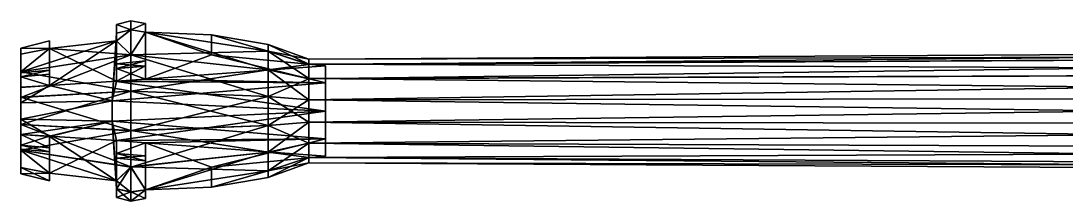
# Model space of a CAD drawing. Extents: x -192 to 185, y -71 to 71.
# Drawn here: x -191.7 to -109.4, y -6.9 to 7.3 of the extents above; entities that cross this region are included whole.
import ezdxf

# ---------------------------------------------------------------- set-up
doc = ezdxf.new("R2010")
doc.units = 0
doc.layers.add('Fezulaj', color=9, linetype='CONTINUOUS')

msp = doc.modelspace()

# ---------------------------------------------------------------- linework, layer by layer
at = {"layer": 'Fezulaj', "color": 9}
for points in [[(-184.125, 6.968755, 92.624992), (-183, 7.250005, 92.624992), (-183, 6.54688, 95.703117)], [(-183, 6.54688, 89.546867), (-183, 7.250005, 92.624992), (-184.125, 6.968755, 92.624992)], [(-183, 6.54688, 95.703117), (-184.125, 6.29688, 95.578117), (-184.125, 6.968755, 92.624992)], [(-184.125, 6.968755, 92.624992), (-184.125, 6.29688, 89.656242), (-183, 6.54688, 89.546867)], [(-184.125, 6.968755, 92.624992), (-184.125, 3.89063, 92.624992), (-184.125, 3.51563, 90.999992)], [(-184.125, 6.968755, 92.624992), (-184.125, 3.51563, 90.999992), (-184.125, 2.51563, 89.734367)], [(-184.125, 6.968755, 92.624992), (-184.125, 2.51563, 89.734367), (-184.125, 6.29688, 89.656242)], [(-184.125, 6.29688, 95.578117), (-184.125, 3.89063, 92.624992), (-184.125, 6.968755, 92.624992)], [(-183, 6.54688, 95.703117), (-183, 7.250005, 92.624992), (-181.859375, 7.062505, 92.624992)], [(-181.859375, 7.062505, 92.624992), (-183, 7.250005, 92.624992), (-183, 6.54688, 89.546867)], [(-181.859375, 7.062505, 92.624992), (-181.859375, 6.375005, 95.624992), (-183, 6.54688, 95.703117)], [(-183, 6.54688, 89.546867), (-181.859375, 6.375005, 89.609367), (-181.859375, 7.062505, 92.624992)], [(-181.859375, 6.375005, 89.609367), (-181.859375, 4.10938, 92.624992), (-181.859375, 7.062505, 92.624992)], [(-181.859375, 4.10938, 92.624992), (-181.859375, 6.375005, 95.624992), (-181.859375, 7.062505, 92.624992)], [(-184.125, 5.687505, 96.359367), (-184.46875, 0.968755, 96.234367), (-184.125, 6.29688, 95.578117)], [(-184.125, 6.29688, 95.578117), (-184.46875, 0.968755, 96.234367), (-184.125, 2.500005, 95.499992)], [(-184.125, 5.687505, 88.874992), (-183, 4.57813, 87.062492), (-183, 6.54688, 89.546867)], [(-183, 6.54688, 89.546867), (-184.125, 6.29688, 89.656242), (-184.125, 5.687505, 88.874992)], [(-183, 6.54688, 95.703117), (-183, 4.57813, 98.171867), (-184.125, 5.687505, 96.359367)], [(-184.125, 5.687505, 96.359367), (-184.125, 6.29688, 95.578117), (-183, 6.54688, 95.703117)], [(-184.125, 6.29688, 89.656242), (-184.125, 2.51563, 89.734367), (-184.125, 5.687505, 88.874992)], [(-184.125, 6.29688, 95.578117), (-184.125, 2.500005, 95.499992), (-184.125, 3.51563, 94.234367)], [(-184.125, 6.29688, 95.578117), (-184.125, 3.51563, 94.234367), (-184.125, 3.89063, 92.624992)], [(-181.859375, 6.375005, 95.624992), (-183, 4.57813, 98.171867), (-183, 6.54688, 95.703117)], [(-181.859375, 6.375005, 89.609367), (-183, 6.54688, 89.546867), (-183, 4.57813, 87.062492)], [(-172.1875, 4.89063, 90.343742), (-181.859375, 6.375005, 89.609367), (-183, 4.57813, 87.062492)], [(-172.1875, 3.42188, 96.718742), (-183, 4.57813, 98.171867), (-181.859375, 6.375005, 95.624992)], [(-172.1875, 4.875005, 94.890617), (-181.859375, 6.375005, 95.624992), (-176.65625, 6.17188, 92.624992)], [(-176.65625, 6.17188, 92.624992), (-181.859375, 6.375005, 89.609367), (-172.1875, 4.89063, 90.343742)], [(-181.859375, 6.375005, 95.624992), (-172.1875, 4.875005, 94.890617), (-172.1875, 3.42188, 96.718742)], [(-176.65625, 4.593755, 92.624992), (-181.859375, 2.687505, 89.609367), (-181.859375, 6.375005, 89.609367)], [(-181.859375, 6.375005, 89.609367), (-176.65625, 6.17188, 92.624992), (-176.65625, 4.593755, 92.624992)], [(-181.859375, 6.375005, 95.624992), (-181.859375, 2.687505, 95.624992), (-176.65625, 4.593755, 92.624992)], [(-176.65625, 4.593755, 92.624992), (-176.65625, 6.17188, 92.624992), (-181.859375, 6.375005, 95.624992)], [(-181.859375, 6.375005, 89.609367), (-181.859375, 2.687505, 89.609367), (-181.859375, 3.718755, 90.906242)], [(-181.859375, 6.375005, 89.609367), (-181.859375, 3.718755, 90.906242), (-181.859375, 4.10938, 92.624992)], [(-181.859375, 3.70313, 94.328117), (-181.859375, 2.687505, 95.624992), (-181.859375, 6.375005, 95.624992)], [(-181.859375, 4.10938, 92.624992), (-181.859375, 3.70313, 94.328117), (-181.859375, 6.375005, 95.624992)], [(-172.1875, 4.89063, 90.343742), (-172.1875, 5.406255, 92.624992), (-176.65625, 6.17188, 92.624992)], [(-176.65625, 6.17188, 92.624992), (-172.1875, 5.406255, 92.624992), (-172.1875, 4.875005, 94.890617)], [(-189.40625, 5.07813, 90.140617), (-189.40625, 5.687505, 92.624992), (-191.65625, 5.125005, 92.624992)], [(-191.65625, 5.125005, 92.624992), (-189.40625, 5.687505, 92.624992), (-189.40625, 5.07813, 95.093742)], [(-191.65625, 3.250005, 88.734367), (-183, 4.57813, 87.062492), (-184.125, 5.687505, 88.874992)], [(-184.125, 5.687505, 88.874992), (-189.40625, 5.07813, 90.140617), (-191.65625, 3.250005, 88.734367)], [(-191.65625, 2.875005, 93.937492), (-191.65625, 3.17188, 92.624992), (-191.65625, 5.125005, 92.624992)], [(-191.65625, 5.125005, 92.624992), (-191.65625, 4.64063, 94.781242), (-191.65625, 2.875005, 93.937492)], [(-191.65625, 4.64063, 90.453117), (-191.65625, 5.125005, 92.624992), (-191.65625, 3.17188, 92.624992)], [(-191.65625, 5.125005, 92.624992), (-191.65625, 4.64063, 90.453117), (-189.40625, 5.07813, 90.140617)], [(-189.40625, 5.07813, 95.093742), (-191.65625, 4.64063, 94.781242), (-191.65625, 5.125005, 92.624992)], [(-189.40625, 5.07813, 95.093742), (-191.65625, 3.250005, 96.515617), (-191.65625, 4.64063, 94.781242)], [(-183, 4.57813, 98.171867), (-191.65625, 3.250005, 96.515617), (-189.40625, 5.07813, 95.093742)], [(-191.65625, 4.64063, 90.453117), (-191.65625, 3.250005, 88.734367), (-189.40625, 5.07813, 90.140617)], [(-189.40625, 5.07813, 95.093742), (-184.125, 5.687505, 96.359367), (-183, 4.57813, 98.171867)], [(-189.40625, 5.07813, 95.093742), (-189.40625, 5.687505, 92.624992), (-189.40625, 3.39063, 92.624992)], [(-189.40625, 5.687505, 92.624992), (-189.40625, 5.07813, 90.140617), (-189.40625, 2.17188, 90.093742)], [(-189.40625, 5.687505, 92.624992), (-189.40625, 2.17188, 90.093742), (-189.40625, 3.07813, 91.218742)], [(-189.40625, 5.687505, 92.624992), (-189.40625, 3.07813, 91.218742), (-189.40625, 3.39063, 92.624992)], [(-189.40625, 5.07813, 90.140617), (-184.125, 5.687505, 88.874992), (-184.125, 2.51563, 89.734367)], [(-184.125, 5.687505, 96.359367), (-189.40625, 5.07813, 95.093742), (-189.40625, 2.17188, 95.156242)], [(-189.40625, 2.17188, 95.156242), (-184.46875, 0.968755, 96.234367), (-184.125, 5.687505, 96.359367)], [(-189.40625, 5.07813, 95.093742), (-189.40625, 3.39063, 92.624992), (-189.40625, 3.07813, 94.031242)], [(-189.40625, 5.07813, 95.093742), (-189.40625, 3.07813, 94.031242), (-189.40625, 2.17188, 95.156242)], [(-184.125, 2.51563, 89.734367), (-189.40625, 2.17188, 90.093742), (-189.40625, 5.07813, 90.140617)], [(-172.1875, 4.875005, 94.890617), (-172.1875, 5.406255, 92.624992), (-169, 4.250004, 92.624992)], [(-172.1875, 5.406255, 92.624992), (-172.1875, 4.89063, 90.343742), (-169, 3.85938, 90.843742)], [(-169, 3.85938, 90.843742), (-169, 4.250004, 92.624992), (-172.1875, 5.406255, 92.624992)], [(-169, 3.843755, 94.406242), (-169, 4.250004, 92.624992), (-27.359377, 5.093751, 92.625)], [(-27.359377, 5.093751, 92.625), (-27.359377, 4.593751, 94.765625), (-169, 3.843755, 94.406242)], [(-27.359377, 4.593751, 90.484375), (-27.359377, 5.093751, 92.625), (-169, 4.250004, 92.624992)], [(-191.65625, 2.031255, 94.984367), (-191.65625, 2.875005, 93.937492), (-191.65625, 4.64063, 94.781242)], [(-191.65625, 4.64063, 94.781242), (-191.65625, 3.250005, 96.515617), (-191.65625, 2.031255, 94.984367)], [(-191.65625, 3.250005, 88.734367), (-191.65625, 4.64063, 90.453117), (-191.65625, 2.875005, 91.312492)], [(-191.65625, 3.17188, 92.624992), (-191.65625, 2.875005, 91.312492), (-191.65625, 4.64063, 90.453117)], [(-191.65625, 1.250005, 97.468742), (-191.65625, 3.250005, 96.515617), (-183, 4.57813, 98.171867)], [(-183, 4.57813, 98.171867), (-183, 1.73438, 99.531242), (-191.65625, 1.250005, 97.468742)], [(-183, 1.73438, 85.703117), (-183, 4.57813, 87.062492), (-191.65625, 3.250005, 88.734367)], [(-183, 4.57813, 87.062492), (-172.1875, 3.42188, 88.515617), (-172.1875, 4.89063, 90.343742)], [(-183, 1.73438, 99.531242), (-183, 4.57813, 98.171867), (-172.1875, 3.42188, 96.718742)], [(-183, 4.57813, 87.062492), (-183, 1.73438, 85.703117), (-172.1875, 1.32813, 87.499992)], [(-172.1875, 1.32813, 87.499992), (-172.1875, 3.42188, 88.515617), (-183, 4.57813, 87.062492)], [(-167.6875, 3.73438, 92.624992), (-176.65625, 4.593755, 92.624992), (-181.859375, 2.687505, 95.624992)], [(-167.6875, 2.39063, 89.812492), (-181.859375, 2.687505, 89.609367), (-176.65625, 4.593755, 92.624992)], [(-176.65625, 4.593755, 92.624992), (-167.6875, 3.73438, 92.624992), (-167.6875, 2.39063, 89.812492)], [(-172.1875, 4.89063, 90.343742), (-172.1875, 3.42188, 88.515617), (-169, 2.718755, 89.406242)], [(-169, 2.718755, 89.406242), (-169, 3.85938, 90.843742), (-172.1875, 4.89063, 90.343742)], [(-169, 4.250004, 92.624992), (-169, 3.843755, 94.406242), (-172.1875, 4.875005, 94.890617)], [(-172.1875, 3.42188, 96.718742), (-172.1875, 4.875005, 94.890617), (-169, 3.843755, 94.406242)], [(-169, 2.70313, 95.828117), (-169, 3.843755, 94.406242), (-27.359377, 4.593751, 94.765625)], [(-27.359377, 4.593751, 94.765625), (-27.359377, 3.234376, 96.484375), (-169, 2.70313, 95.828117)], [(-27.359377, 3.234376, 88.765625), (-27.359377, 4.593751, 90.484375), (-169, 3.85938, 90.843742)], [(-169, 4.250004, 92.624992), (-169, 3.85938, 90.843742), (-27.359377, 4.593751, 90.484375)], [(-189.40625, 3.39063, 92.624992), (-189.40625, 3.07813, 91.218742), (-191.65625, 2.875005, 91.312492)], [(-191.65625, 2.875005, 91.312492), (-191.65625, 3.17188, 92.624992), (-189.40625, 3.39063, 92.624992)], [(-191.65625, 2.875005, 93.937492), (-189.40625, 3.07813, 94.031242), (-189.40625, 3.39063, 92.624992)], [(-189.40625, 3.39063, 92.624992), (-191.65625, 3.17188, 92.624992), (-191.65625, 2.875005, 93.937492)], [(-181.859375, 3.70313, 94.328117), (-181.859375, 4.10938, 92.624992), (-184.125, 3.89063, 92.624992)], [(-181.859375, 4.10938, 92.624992), (-181.859375, 3.718755, 90.906242), (-184.125, 3.51563, 90.999992)], [(-184.125, 3.51563, 90.999992), (-184.125, 3.89063, 92.624992), (-181.859375, 4.10938, 92.624992)], [(-184.125, 3.89063, 92.624992), (-184.125, 3.51563, 94.234367), (-181.859375, 3.70313, 94.328117)], [(-181.859375, 3.718755, 90.906242), (-181.859375, 2.687505, 89.609367), (-184.125, 2.51563, 89.734367)], [(-184.125, 2.51563, 89.734367), (-184.125, 3.51563, 90.999992), (-181.859375, 3.718755, 90.906242)], [(-181.859375, 2.687505, 95.624992), (-181.859375, 3.70313, 94.328117), (-184.125, 3.51563, 94.234367)], [(-184.125, 3.51563, 94.234367), (-184.125, 2.500005, 95.499992), (-181.859375, 2.687505, 95.624992)], [(-172.1875, 3.42188, 96.718742), (-172.1875, 1.312505, 97.734367), (-183, 1.73438, 99.531242)], [(-181.859375, 2.687505, 95.624992), (-167.6875, 2.39063, 95.421867), (-167.6875, 3.73438, 92.624992)], [(-169, 3.843755, 94.406242), (-169, 2.70313, 95.828117), (-172.1875, 3.42188, 96.718742)], [(-172.1875, 1.312505, 97.734367), (-172.1875, 3.42188, 96.718742), (-169, 2.70313, 95.828117)], [(-172.1875, 3.42188, 88.515617), (-172.1875, 1.32813, 87.499992), (-169, 1.062505, 88.609367)], [(-169, 1.062505, 88.609367), (-169, 2.718755, 89.406242), (-172.1875, 3.42188, 88.515617)], [(-169, 3.85938, 90.843742), (-169, 2.718755, 89.406242), (-27.359377, 3.234376, 88.765625)], [(-167.6875, 0.156255, 89.124992), (-167.6875, 2.39063, 89.812492), (-167.6875, 3.73438, 92.624992)], [(-167.6875, 3.73438, 92.624992), (-167.6875, 2.39063, 95.421867), (-167.6875, 0.156255, 96.109367)], [(-167.6875, 3.73438, 92.624992), (-167.6875, 0.156255, 96.109367), (-167.6875, -3.35937, 92.609367)], [(-167.6875, 0.156255, 89.124992), (-167.6875, 3.73438, 92.624992), (-167.6875, -3.35937, 92.609367)], [(-191.65625, 3.250005, 88.734367), (-191.65625, 1.26563, 87.765617), (-183, 1.73438, 85.703117)], [(-191.65625, 0.82813, 95.562492), (-191.65625, 2.031255, 94.984367), (-191.65625, 3.250005, 96.515617)], [(-191.65625, 3.250005, 96.515617), (-191.65625, 1.250005, 97.468742), (-191.65625, 0.82813, 95.562492)], [(-191.65625, 1.26563, 87.765617), (-191.65625, 3.250005, 88.734367), (-191.65625, 2.04688, 90.249992)], [(-191.65625, 2.875005, 91.312492), (-191.65625, 2.04688, 90.249992), (-191.65625, 3.250005, 88.734367)], [(-191.65625, 2.875005, 91.312492), (-189.40625, 3.07813, 91.218742), (-189.40625, 2.17188, 90.093742)], [(-189.40625, 2.17188, 95.156242), (-189.40625, 3.07813, 94.031242), (-191.65625, 2.875005, 93.937492)], [(-189.40625, 2.17188, 90.093742), (-191.65625, 2.04688, 90.249992), (-191.65625, 2.875005, 91.312492)], [(-191.65625, 2.875005, 93.937492), (-191.65625, 2.031255, 94.984367), (-189.40625, 2.17188, 95.156242)], [(-184.125, 2.51563, 89.734367), (-184.484375, 0.98438, 88.999992), (-189.40625, 2.17188, 90.093742)], [(-184.484375, 0.98438, 88.999992), (-184.125, 2.51563, 89.734367), (-167.6875, 2.39063, 89.812492)], [(-184.125, 2.500005, 95.499992), (-184.46875, 0.968755, 96.234367), (-167.6875, 0.156255, 96.109367)], [(-181.859375, 2.687505, 89.609367), (-167.6875, 2.39063, 89.812492), (-184.125, 2.51563, 89.734367)], [(-184.125, 2.500005, 95.499992), (-167.6875, 2.39063, 95.421867), (-181.859375, 2.687505, 95.624992)], [(-167.6875, 0.156255, 96.109367), (-167.6875, 2.39063, 95.421867), (-184.125, 2.500005, 95.499992)], [(-169, 2.70313, 95.828117), (-169, 1.062505, 96.624992), (-172.1875, 1.312505, 97.734367)], [(-169, 1.062505, 96.624992), (-169, 2.70313, 95.828117), (-27.359377, 3.234376, 96.484375)], [(-27.359377, 3.234376, 96.484375), (-27.359377, 1.250001, 97.421875), (-169, 1.062505, 96.624992)], [(-27.359377, 1.250001, 87.8125), (-27.359377, 3.234376, 88.765625), (-169, 2.718755, 89.406242)], [(-169, 2.718755, 89.406242), (-169, 1.062505, 88.609367), (-27.359377, 1.250001, 87.8125)], [(-189.40625, 2.17188, 95.156242), (-191.65625, 2.031255, 94.984367), (-191.65625, 0.82813, 95.562492)], [(-191.65625, 0.82813, 95.562492), (-184.46875, 0.968755, 96.234367), (-189.40625, 2.17188, 95.156242)], [(-189.40625, 2.17188, 90.093742), (-191.65625, 0.82813, 89.671867), (-191.65625, 2.04688, 90.249992)], [(-189.40625, 2.17188, 90.093742), (-184.484375, 0.98438, 88.999992), (-191.65625, 0.82813, 89.671867)], [(-191.65625, 2.04688, 90.249992), (-191.65625, 0.82813, 89.671867), (-191.65625, 1.26563, 87.765617)], [(-191.65625, -0.89062, 97.468742), (-191.65625, 1.250005, 97.468742), (-183, 1.73438, 99.531242)], [(-183, 1.73438, 99.531242), (-183, -1.374995, 99.531242), (-191.65625, -0.89062, 97.468742)], [(-183, -1.35937, 85.687492), (-183, 1.73438, 85.703117), (-191.65625, 1.26563, 87.765617)], [(-167.6875, 2.39063, 89.812492), (-167.6875, 0.156255, 89.124992), (-184.484375, 0.98438, 88.999992)], [(-183, -1.374995, 99.531242), (-183, 1.73438, 99.531242), (-172.1875, 1.312505, 97.734367)], [(-183, 1.73438, 85.703117), (-183, -1.35937, 85.687492), (-172.1875, -0.95312, 87.499992)], [(-172.1875, -0.95312, 87.499992), (-172.1875, 1.32813, 87.499992), (-183, 1.73438, 85.703117)], [(-191.65625, 1.26563, 87.765617), (-191.65625, -0.89062, 87.765617), (-183, -1.35937, 85.687492)], [(-191.65625, -0.89062, 87.765617), (-191.65625, 1.26563, 87.765617), (-191.65625, 0.82813, 89.671867)], [(-191.65625, -0.45312, 95.562492), (-191.65625, 0.82813, 95.562492), (-191.65625, 1.250005, 97.468742)], [(-191.65625, 1.250005, 97.468742), (-191.65625, -0.89062, 97.468742), (-191.65625, -0.45312, 95.562492)], [(-184.484375, 0.98438, 88.999992), (-184.484375, -0.60937, 88.999992), (-191.65625, -0.45312, 89.671867)], [(-191.65625, -0.45312, 89.671867), (-191.65625, 0.82813, 89.671867), (-184.484375, 0.98438, 88.999992)], [(-191.65625, -0.45312, 95.562492), (-184.46875, -0.60937, 96.234367), (-184.46875, 0.968755, 96.234367)], [(-184.46875, 0.968755, 96.234367), (-191.65625, 0.82813, 95.562492), (-191.65625, -0.45312, 95.562492)], [(-191.65625, 0.82813, 89.671867), (-191.65625, -0.45312, 89.671867), (-191.65625, -0.89062, 87.765617)], [(-184.484375, -0.60937, 88.999992), (-184.484375, 0.98438, 88.999992), (-167.6875, 0.156255, 89.124992)], [(-184.46875, 0.968755, 96.234367), (-184.46875, -0.60937, 96.234367), (-167.6875, 0.156255, 96.109367)], [(-172.1875, 1.312505, 97.734367), (-172.1875, -0.95312, 97.734367), (-183, -1.374995, 99.531242)], [(-172.1875, 1.32813, 87.499992), (-172.1875, -0.95312, 87.499992), (-169, -0.70312, 88.609367)], [(-169, -0.70312, 88.609367), (-169, 1.062505, 88.609367), (-172.1875, 1.32813, 87.499992)], [(-172.1875, -0.95312, 97.734367), (-172.1875, 1.312505, 97.734367), (-169, 1.062505, 96.624992)], [(-169, 1.062505, 96.624992), (-169, -0.70312, 96.624992), (-172.1875, -0.95312, 97.734367)], [(-169, -0.70312, 96.624992), (-169, 1.062505, 96.624992), (-27.359377, 1.250001, 97.421875)], [(-27.359377, 1.250001, 97.421875), (-27.359377, -0.890624, 97.421875), (-169, -0.70312, 96.624992)], [(-27.359377, -0.874999, 87.796875), (-27.359377, 1.250001, 87.8125), (-169, 1.062505, 88.609367)], [(-169, 1.062505, 88.609367), (-169, -0.70312, 88.609367), (-27.359377, -0.874999, 87.796875)], [(-184.125, -2.14062, 89.718742), (-184.484375, -0.60937, 88.999992), (-167.6875, 0.156255, 89.124992)], [(-167.6875, -2.01562, 95.421867), (-167.6875, 0.156255, 96.109367), (-184.46875, -0.60937, 96.234367)], [(-167.6875, 0.156255, 89.124992), (-167.6875, -2.01562, 89.812492), (-184.125, -2.14062, 89.718742)], [(-167.6875, 0.156255, 96.109367), (-167.6875, -2.01562, 95.421867), (-167.6875, -3.35937, 92.609367)], [(-167.6875, 0.156255, 89.124992), (-167.6875, -3.35937, 92.609367), (-167.6875, -2.01562, 89.812492)], [(-191.65625, -1.67187, 94.984367), (-191.65625, -0.45312, 95.562492), (-191.65625, -0.89062, 97.468742)], [(-191.65625, -0.45312, 89.671867), (-191.65625, -1.67187, 90.249992), (-191.65625, -2.89062, 88.718742)], [(-191.65625, -2.89062, 88.718742), (-191.65625, -0.89062, 87.765617), (-191.65625, -0.45312, 89.671867)], [(-184.46875, -0.60937, 96.234367), (-191.65625, -0.45312, 95.562492), (-191.65625, -1.67187, 94.984367)], [(-189.40625, -1.79687, 90.078117), (-191.65625, -0.45312, 89.671867), (-184.484375, -0.60937, 88.999992)], [(-191.65625, -1.67187, 90.249992), (-191.65625, -0.45312, 89.671867), (-189.40625, -1.79687, 90.078117)], [(-191.65625, -1.67187, 94.984367), (-189.40625, -1.812495, 95.140617), (-184.46875, -0.60937, 96.234367)], [(-184.125, -2.14062, 89.718742), (-189.40625, -1.79687, 90.078117), (-184.484375, -0.60937, 88.999992)], [(-184.125, -5.312495, 96.343742), (-184.46875, -0.60937, 96.234367), (-189.40625, -1.812495, 95.140617)], [(-184.46875, -0.60937, 96.234367), (-184.125, -2.14062, 95.499992), (-167.6875, -2.01562, 95.421867)], [(-184.125, -5.312495, 96.343742), (-184.125, -5.937495, 95.578117), (-184.46875, -0.60937, 96.234367)], [(-184.125, -5.937495, 95.578117), (-184.125, -2.14062, 95.499992), (-184.46875, -0.60937, 96.234367)], [(-172.1875, -3.062495, 96.718742), (-172.1875, -0.95312, 97.734367), (-169, -0.70312, 96.624992)], [(-169, -0.70312, 96.624992), (-169, -2.343745, 95.828117), (-172.1875, -3.062495, 96.718742)], [(-169, -2.343745, 89.406242), (-169, -0.70312, 88.609367), (-172.1875, -0.95312, 87.499992)], [(-169, -2.343745, 95.828117), (-169, -0.70312, 96.624992), (-27.359377, -0.890624, 97.421875)], [(-169, -0.70312, 88.609367), (-169, -2.343745, 89.406242), (-27.359377, -2.859374, 88.75)], [(-27.359377, -2.859374, 88.75), (-27.359377, -0.874999, 87.796875), (-169, -0.70312, 88.609367)], [(-191.65625, -2.89062, 96.499992), (-191.65625, -0.89062, 97.468742), (-183, -1.374995, 99.531242)], [(-191.65625, -0.89062, 87.765617), (-191.65625, -2.89062, 88.718742), (-183, -4.20312, 87.062492)], [(-183, -4.20312, 87.062492), (-183, -1.35937, 85.687492), (-191.65625, -0.89062, 87.765617)], [(-191.65625, -0.89062, 97.468742), (-191.65625, -2.89062, 96.499992), (-191.65625, -1.67187, 94.984367)], [(-183, -1.374995, 99.531242), (-183, -4.218745, 98.171867), (-191.65625, -2.89062, 96.499992)], [(-183, -4.218745, 98.171867), (-183, -1.374995, 99.531242), (-172.1875, -0.95312, 97.734367)], [(-172.1875, -0.95312, 97.734367), (-172.1875, -3.062495, 96.718742), (-183, -4.218745, 98.171867)], [(-172.1875, -3.062495, 88.515617), (-172.1875, -0.95312, 87.499992), (-183, -1.35937, 85.687492)], [(-183, -1.35937, 85.687492), (-183, -4.20312, 87.062492), (-172.1875, -3.062495, 88.515617)], [(-172.1875, -0.95312, 87.499992), (-172.1875, -3.062495, 88.515617), (-169, -2.343745, 89.406242)], [(-27.359377, -0.890624, 97.421875), (-27.359377, -2.859374, 96.46875), (-169, -2.343745, 95.828117)], [(-191.65625, -2.51562, 93.921867), (-191.65625, -1.67187, 94.984367), (-191.65625, -2.89062, 96.499992)], [(-191.65625, -1.67187, 90.249992), (-191.65625, -2.51562, 91.296867), (-191.65625, -4.26562, 90.453117)], [(-191.65625, -4.26562, 90.453117), (-191.65625, -2.89062, 88.718742), (-191.65625, -1.67187, 90.249992)], [(-191.65625, -2.51562, 91.296867), (-191.65625, -1.67187, 90.249992), (-189.40625, -1.79687, 90.078117)], [(-189.40625, -2.70312, 94.015617), (-189.40625, -1.812495, 95.140617), (-191.65625, -1.67187, 94.984367)], [(-191.65625, -1.67187, 94.984367), (-191.65625, -2.51562, 93.921867), (-189.40625, -2.70312, 94.015617)], [(-189.40625, -1.79687, 90.078117), (-189.40625, -2.70312, 91.203117), (-191.65625, -2.51562, 91.296867)], [(-189.40625, -4.70312, 90.140617), (-189.40625, -2.70312, 91.203117), (-189.40625, -1.79687, 90.078117)], [(-189.40625, -4.70312, 90.140617), (-189.40625, -1.79687, 90.078117), (-184.125, -2.14062, 89.718742)], [(-189.40625, -4.70312, 95.078117), (-189.40625, -1.812495, 95.140617), (-189.40625, -2.70312, 94.015617)], [(-189.40625, -1.812495, 95.140617), (-189.40625, -4.70312, 95.078117), (-184.125, -5.312495, 96.343742)], [(-184.125, -2.14062, 89.718742), (-184.125, -5.312495, 88.874992), (-189.40625, -4.70312, 90.140617)], [(-184.125, -2.14062, 95.499992), (-181.859375, -2.312495, 95.624992), (-167.6875, -2.01562, 95.421867)], [(-184.125, -2.14062, 89.718742), (-167.6875, -2.01562, 89.812492), (-181.859375, -2.312495, 89.609367)], [(-181.859375, -2.312495, 95.624992), (-184.125, -2.14062, 95.499992), (-184.125, -3.156245, 94.234367)], [(-184.125, -3.156245, 90.999992), (-184.125, -2.14062, 89.718742), (-181.859375, -2.312495, 89.609367)], [(-184.125, -2.14062, 89.718742), (-184.125, -5.937495, 89.656242), (-184.125, -5.312495, 88.874992)], [(-184.125, -5.937495, 95.578117), (-184.125, -3.156245, 94.234367), (-184.125, -2.14062, 95.499992)], [(-184.125, -6.60937, 92.609367), (-184.125, -5.937495, 89.656242), (-184.125, -2.14062, 89.718742)], [(-184.125, -6.60937, 92.609367), (-184.125, -2.14062, 89.718742), (-184.125, -3.156245, 90.999992)], [(-184.125, -3.156245, 94.234367), (-181.859375, -3.343745, 94.328117), (-181.859375, -2.312495, 95.624992)], [(-181.859375, -2.312495, 89.609367), (-181.859375, -3.343745, 90.906242), (-184.125, -3.156245, 90.999992)], [(-167.6875, -3.35937, 92.609367), (-167.6875, -2.01562, 95.421867), (-181.859375, -2.312495, 95.624992)], [(-176.65625, -4.218745, 92.609367), (-181.859375, -2.312495, 89.609367), (-167.6875, -2.01562, 89.812492)], [(-181.859375, -2.312495, 95.624992), (-176.65625, -4.218745, 92.609367), (-167.6875, -3.35937, 92.609367)], [(-181.859375, -5.999995, 89.609367), (-181.859375, -2.312495, 89.609367), (-176.65625, -4.218745, 92.609367)], [(-176.65625, -4.218745, 92.609367), (-181.859375, -2.312495, 95.624992), (-181.859375, -5.999995, 95.609367)], [(-181.859375, -5.999995, 95.609367), (-181.859375, -2.312495, 95.624992), (-181.859375, -3.343745, 94.328117)], [(-181.859375, -3.343745, 90.906242), (-181.859375, -2.312495, 89.609367), (-181.859375, -5.999995, 89.609367)], [(-167.6875, -2.01562, 89.812492), (-167.6875, -3.35937, 92.609367), (-176.65625, -4.218745, 92.609367)], [(-172.1875, -4.51562, 94.890617), (-172.1875, -3.062495, 96.718742), (-169, -2.343745, 95.828117)], [(-169, -2.343745, 95.828117), (-169, -3.48437, 94.390617), (-172.1875, -4.51562, 94.890617)], [(-169, -3.48437, 90.828117), (-169, -2.343745, 89.406242), (-172.1875, -3.062495, 88.515617)], [(-169, -3.48437, 94.390617), (-169, -2.343745, 95.828117), (-27.359377, -2.859374, 96.46875)], [(-169, -2.343745, 89.406242), (-169, -3.48437, 90.828117), (-27.359377, -4.234374, 90.46875)], [(-27.359377, -4.234374, 90.46875), (-27.359377, -2.859374, 88.75), (-169, -2.343745, 89.406242)], [(-191.65625, -2.89062, 96.499992), (-191.65625, -4.26562, 94.765617), (-191.65625, -2.51562, 93.921867)], [(-191.65625, -2.812495, 92.609367), (-191.65625, -2.51562, 93.921867), (-191.65625, -4.26562, 94.765617)], [(-191.65625, -2.51562, 91.296867), (-191.65625, -2.812495, 92.609367), (-191.65625, -4.76562, 92.609367)], [(-191.65625, -4.76562, 92.609367), (-191.65625, -4.26562, 90.453117), (-191.65625, -2.51562, 91.296867)], [(-189.40625, -3.031245, 92.609367), (-189.40625, -2.70312, 94.015617), (-191.65625, -2.51562, 93.921867)], [(-191.65625, -2.51562, 93.921867), (-191.65625, -2.812495, 92.609367), (-189.40625, -3.031245, 92.609367)], [(-191.65625, -2.51562, 91.296867), (-189.40625, -2.70312, 91.203117), (-189.40625, -3.031245, 92.609367)], [(-189.40625, -3.031245, 92.609367), (-191.65625, -2.812495, 92.609367), (-191.65625, -2.51562, 91.296867)], [(-191.65625, -4.26562, 94.765617), (-191.65625, -4.76562, 92.609367), (-191.65625, -2.812495, 92.609367)], [(-189.40625, -4.70312, 90.140617), (-191.65625, -2.89062, 88.718742), (-191.65625, -4.26562, 90.453117)], [(-191.65625, -2.89062, 96.499992), (-183, -4.218745, 98.171867), (-184.125, -5.312495, 96.343742)], [(-184.125, -5.312495, 96.343742), (-189.40625, -4.70312, 95.078117), (-191.65625, -2.89062, 96.499992)], [(-191.65625, -4.26562, 94.765617), (-191.65625, -2.89062, 96.499992), (-189.40625, -4.70312, 95.078117)], [(-191.65625, -2.89062, 88.718742), (-189.40625, -4.70312, 90.140617), (-184.125, -5.312495, 88.874992)], [(-184.125, -5.312495, 88.874992), (-183, -4.20312, 87.062492), (-191.65625, -2.89062, 88.718742)], [(-189.40625, -4.70312, 90.140617), (-189.40625, -3.031245, 92.609367), (-189.40625, -2.70312, 91.203117)], [(-189.40625, -4.70312, 95.078117), (-189.40625, -2.70312, 94.015617), (-189.40625, -3.031245, 92.609367)], [(-189.40625, -4.70312, 90.140617), (-189.40625, -5.312495, 92.609367), (-189.40625, -3.031245, 92.609367)], [(-189.40625, -4.70312, 95.078117), (-189.40625, -3.031245, 92.609367), (-189.40625, -5.312495, 92.609367)], [(-184.125, -3.51562, 92.609367), (-184.125, -3.156245, 90.999992), (-181.859375, -3.343745, 90.906242)], [(-181.859375, -3.73437, 92.609367), (-181.859375, -3.343745, 94.328117), (-184.125, -3.156245, 94.234367)], [(-184.125, -3.156245, 94.234367), (-184.125, -3.51562, 92.609367), (-181.859375, -3.73437, 92.609367)], [(-184.125, -5.937495, 95.578117), (-184.125, -3.51562, 92.609367), (-184.125, -3.156245, 94.234367)], [(-184.125, -6.60937, 92.609367), (-184.125, -3.156245, 90.999992), (-184.125, -3.51562, 92.609367)], [(-181.859375, -5.999995, 95.609367), (-183, -4.218745, 98.171867), (-172.1875, -3.062495, 96.718742)], [(-172.1875, -4.51562, 90.343742), (-172.1875, -3.062495, 88.515617), (-183, -4.20312, 87.062492)], [(-172.1875, -3.062495, 96.718742), (-172.1875, -4.51562, 94.890617), (-181.859375, -5.999995, 95.609367)], [(-172.1875, -3.062495, 88.515617), (-172.1875, -4.51562, 90.343742), (-169, -3.48437, 90.828117)], [(-27.359377, -2.859374, 96.46875), (-27.359377, -4.234374, 94.75), (-169, -3.48437, 94.390617)], [(-181.859375, -3.343745, 90.906242), (-181.859375, -3.73437, 92.609367), (-184.125, -3.51562, 92.609367)], [(-184.125, -5.937495, 95.578117), (-184.125, -6.60937, 92.609367), (-184.125, -3.51562, 92.609367)], [(-181.859375, -5.999995, 95.609367), (-181.859375, -3.343745, 94.328117), (-181.859375, -3.73437, 92.609367)], [(-181.859375, -3.73437, 92.609367), (-181.859375, -3.343745, 90.906242), (-181.859375, -5.999995, 89.609367)], [(-181.859375, -5.999995, 95.609367), (-181.859375, -3.73437, 92.609367), (-181.859375, -6.687495, 92.609367)], [(-181.859375, -3.73437, 92.609367), (-181.859375, -5.999995, 89.609367), (-181.859375, -6.687495, 92.609367)], [(-172.1875, -5.031245, 92.609367), (-172.1875, -4.51562, 94.890617), (-169, -3.48437, 94.390617)], [(-169, -3.48437, 94.390617), (-169, -3.89062, 92.609367), (-172.1875, -5.031245, 92.609367)], [(-169, -3.89062, 92.609367), (-169, -3.48437, 90.828117), (-172.1875, -4.51562, 90.343742)], [(-172.1875, -4.51562, 90.343742), (-172.1875, -5.031245, 92.609367), (-169, -3.89062, 92.609367)], [(-169, -3.89062, 92.609367), (-169, -3.48437, 94.390617), (-27.359377, -4.234374, 94.75)], [(-169, -3.48437, 90.828117), (-169, -3.89062, 92.609367), (-27.359377, -4.718749, 92.609375)], [(-27.359377, -4.718749, 92.609375), (-27.359377, -4.234374, 90.46875), (-169, -3.48437, 90.828117)], [(-27.359377, -4.234374, 94.75), (-27.359377, -4.718749, 92.609375), (-169, -3.89062, 92.609367)], [(-191.65625, -4.76562, 92.609367), (-191.65625, -4.26562, 94.765617), (-189.40625, -4.70312, 95.078117)], [(-189.40625, -5.312495, 92.609367), (-189.40625, -4.70312, 90.140617), (-191.65625, -4.26562, 90.453117)], [(-191.65625, -4.26562, 90.453117), (-191.65625, -4.76562, 92.609367), (-189.40625, -5.312495, 92.609367)], [(-189.40625, -4.70312, 95.078117), (-189.40625, -5.312495, 92.609367), (-191.65625, -4.76562, 92.609367)], [(-183, -4.20312, 87.062492), (-184.125, -5.312495, 88.874992), (-184.125, -5.937495, 89.656242)], [(-184.125, -5.937495, 89.656242), (-183, -6.17187, 89.531242), (-183, -4.20312, 87.062492)], [(-184.125, -5.312495, 96.343742), (-183, -4.218745, 98.171867), (-183, -6.187495, 95.687492)], [(-183, -6.17187, 89.531242), (-181.859375, -5.999995, 89.609367), (-183, -4.20312, 87.062492)], [(-183, -4.20312, 87.062492), (-181.859375, -5.999995, 89.609367), (-172.1875, -4.51562, 90.343742)], [(-181.859375, -5.999995, 95.609367), (-183, -6.187495, 95.687492), (-183, -4.218745, 98.171867)], [(-176.65625, -4.218745, 92.609367), (-176.65625, -5.79687, 92.609367), (-181.859375, -5.999995, 89.609367)], [(-181.859375, -5.999995, 95.609367), (-176.65625, -5.79687, 92.609367), (-176.65625, -4.218745, 92.609367)], [(-172.1875, -4.51562, 90.343742), (-181.859375, -5.999995, 89.609367), (-176.65625, -5.79687, 92.609367)], [(-176.65625, -5.79687, 92.609367), (-181.859375, -5.999995, 95.609367), (-172.1875, -4.51562, 94.890617)], [(-172.1875, -4.51562, 94.890617), (-172.1875, -5.031245, 92.609367), (-176.65625, -5.79687, 92.609367)], [(-176.65625, -5.79687, 92.609367), (-172.1875, -5.031245, 92.609367), (-172.1875, -4.51562, 90.343742)], [(-183, -6.187495, 95.687492), (-184.125, -5.937495, 95.578117), (-184.125, -5.312495, 96.343742)], [(-184.125, -5.937495, 95.578117), (-183, -6.187495, 95.687492), (-183, -6.89062, 92.609367)], [(-183, -6.89062, 92.609367), (-184.125, -6.60937, 92.609367), (-184.125, -5.937495, 95.578117)], [(-183, -6.17187, 89.531242), (-184.125, -5.937495, 89.656242), (-184.125, -6.60937, 92.609367)], [(-184.125, -6.60937, 92.609367), (-183, -6.89062, 92.609367), (-183, -6.17187, 89.531242)], [(-183, -6.89062, 92.609367), (-183, -6.187495, 95.687492), (-181.859375, -5.999995, 95.609367)], [(-181.859375, -5.999995, 95.609367), (-181.859375, -6.687495, 92.609367), (-183, -6.89062, 92.609367)], [(-183, -6.17187, 89.531242), (-181.859375, -6.687495, 92.609367), (-181.859375, -5.999995, 89.609367)], [(-183, -6.17187, 89.531242), (-183, -6.89062, 92.609367), (-181.859375, -6.687495, 92.609367)]]:
    msp.add_3dface(points, dxfattribs=at)

doc.saveas('drawing.dxf')
